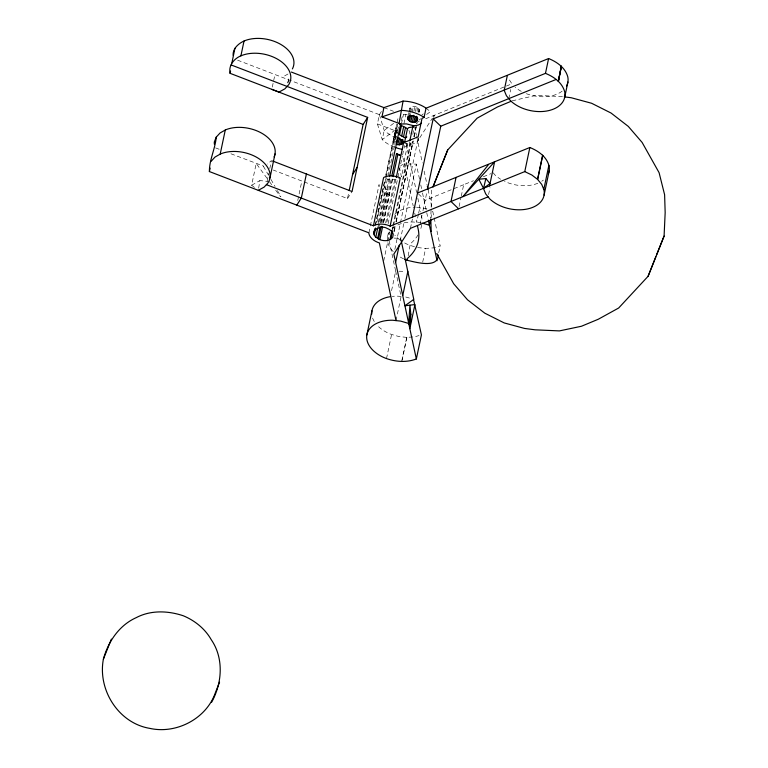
<?xml version="1.0" encoding="UTF-8"?>
<svg xmlns="http://www.w3.org/2000/svg" width="768" height="768" viewBox="0 0 768 768"><rect width="100%" height="100%" fill="white"/><g stroke="black" fill="none" stroke-linecap="round" stroke-linejoin="round"><path stroke-width="0.58" stroke-dasharray="3.84 2.88" d="M431.712 190.118L430.79 218.342M258.653 188.16L259.901 180.576L268.243 181.469M254.477 187.43L251.626 185.251L256.205 163.488L268.042 179.683M272.304 87.082L274.954 74.525M267.12 181.219L268.819 173.194M269.779 168.605L271.478 160.57L267.389 164.045M287.808 83.021L289.018 77.309M297.744 200.534L301.853 181.037L273.264 170.045M304.08 181.891L347.501 198.566L348.95 191.683M394.483 147.158A29.846 19.344 11.9 0 1 382.243 139.632L377.424 123.917L379.373 114.653L383.261 108.614M368.899 232.829L370.109 227.098M370.349 225.946L379.056 184.646L379.075 185.52A14.918 9.667 11.9 0 0 380.122 188.112M375.216 225.12L384.557 180.826M385.776 174.998L398.198 117.475M393.206 140.726L395.501 130.502L397.44 129.187L395.482 138.451L393.206 140.726L393.965 142.771L395.914 133.507L395.165 131.462M375.494 225.302L385.315 178.685M385.565 177.514L396.864 123.898M393.35 141.763L395.309 132.49M376.867 222.25L386.074 178.579M386.314 177.418L397.546 124.138M397.67 133.373L396.355 131.76L397.814 124.81M378.259 222.576L387.83 177.12M388.08 175.958L394.464 145.651M394.714 144.49L395.453 140.995M395.693 139.824L397.411 131.664M397.661 130.502L398.4 127.008M377.971 226.838L378.701 223.402M378.941 222.25L385.949 188.976L384.365 186.682L381.178 185.462M378.73 227.827L389.366 177.322M401.328 120.557L402.547 114.768L407.616 114.547M380.582 222.989L389.77 179.395L395.798 179.789L400.272 177.974M401.482 123.792L403.44 114.528M381.024 222.509L387.792 190.387L385.949 188.976M381.898 222.941L391.354 178.08M383.05 222.826L392.237 179.222M403.958 123.619L405.907 114.355M383.568 222.154L392.918 177.773M383.693 222.202L389.501 194.669L388.675 190.819L387.792 190.387M385.613 223.104L394.8 179.51M408.461 114.72L408.95 112.406M409.286 111.456L410.016 107.981C413.117 104.246 421.709 107.606 418.992 112.848M408.845 116.458L409.584 112.982M409.824 111.83L410.803 107.194M386.851 222.24L395.798 179.789M410.006 115.92L410.486 113.606M410.736 112.445L411.955 106.656M388.118 223.738L397.718 178.195M397.958 177.024L402.394 156M402.634 154.829L404.611 145.488M412.147 112.214L413.366 106.426M413.923 111.139L414.893 106.512M387.552 236.707L388.762 231.005M404.016 161.654L407.914 143.117A9.946 6.451 11.9 0 1 404.602 147.206M383.712 260.947L389.76 232.224M419.53 179.126L416.323 164.141L404.17 163.862L401.434 176.832L399.619 168.355M415.421 111.552L416.4 106.915M409.613 141.782L409.181 145.661L405.85 143.52M416.986 111.072L417.715 107.597M392.16 229.21L392.65 226.877M392.899 225.706L410.582 141.792M392.63 229.968L393.37 226.464M393.619 225.302L411.302 141.389M412.771 134.39L414 128.563M418.003 111.955L418.733 108.48M418.858 111.811L419.338 109.498M393.974 231.11L394.954 226.445M395.933 221.789L412.886 141.37M413.866 136.704L416.813 122.717M393.984 231.802L394.963 227.136M396.192 221.309L413.146 140.89M414.125 136.234L416.093 126.902M394.243 231.312L395.232 226.646M396.211 221.981L413.155 141.562M414.144 136.906L417.091 122.918M394.829 249.418L400.234 223.766M400.474 222.595L417.667 141.024L432.346 118.253M418.31 140.112L418.8 137.798M400.214 240.566L403.872 223.219M404.851 218.582L416.323 164.141M391.565 290.65L395.674 271.142L388.541 237.994M410.429 228.336L412.397 219.014M433.766 117.61L434.256 115.277L432.979 117.264M386.515 358.55L391.594 334.454M408.173 255.763L410.294 243.802A65.29 42.317 11.9 0 0 418.752 233.626M396.019 320.602L401.098 296.506L395.674 271.142M418.397 214.387L416.717 222.374L415.709 217.69M418.637 213.245L419.837 207.542M420.067 224.429L421.997 215.251M422.966 210.662L427.094 191.069M430.867 218.4L432.307 211.555M401.674 361.469L406.752 337.382L414.509 336.845L419.059 335.568M402.086 360.326L406.925 337.382M422.698 262.118L425.587 248.429L433.248 247.882L440.17 245.923L432.797 211.555M438.72 252.768L440.17 245.923M459.091 206.506L461.021 197.328M461.261 196.176L463.68 184.704L473.51 180.72M488.582 194.563L490.032 187.68M508.8 98.63L510.72 89.51M409.68 108.931L410.016 107.981M419.482 110.525L418.358 112.272M347.501 198.566L352.042 191.53M393.658 123.331L384.202 130.368L382.243 139.632L394.541 130.493M418.973 120.134L420.883 118.714M426.624 114.461L430.445 111.619L426.01 108.221M287.981 74.035L282.115 77.28M251.626 185.251L259.901 180.576M512.227 100.819L536.39 95.29L563.05 96.682M417.072 122.246L419.222 121.373M425.664 118.762L505.267 86.506M506.371 86.054L511.92 83.808L508.656 78.739M483.341 176.746L490.992 173.654M463.68 184.704L425.146 200.333L417.533 193.018M230.947 153.782L263.702 166.147M389.77 179.395L388.877 179.635L383.587 177.6M394.07 238.118L400.694 238.272L401.184 240.557M398.986 271.219L405.619 271.373M416.496 207.187L427.786 208.992M421.344 222.874L413.376 222.01A30.941 20.054 11.9 0 0 390.096 230.899M417.61 247.565L425.587 248.429M401.117 296.506L397.747 296.141A30.941 20.054 11.9 0 0 392.208 296.39M406.752 337.382L398.861 336.528L391.123 334.32A30.941 20.054 11.9 0 1 378.403 326.554M414.49 246.682L409.872 245.366A30.941 20.054 11.9 0 1 402.893 241.958M405.725 297.005L411.254 298.579M389.501 194.669L388.214 194.304A14.918 9.667 11.9 0 1 382.099 190.541M404.16 142.762L409.123 144.106A9.946 6.451 11.9 0 0 418.541 138.442M383.914 107.606L393.542 111.312M237.61 60.182L381.514 115.469M377.424 123.917L396.077 131.088L396.355 131.76M215.568 147.878L219.965 149.568M493.171 172.771L494.899 174.883A30.941 20.054 11.9 0 0 500.64 179.242M269.434 181.594L272.218 185.405M275.693 190.166L280.56 196.838M263.366 166.243L268.627 175.363M270.97 179.424L275.059 186.518M277.392 190.57L280.896 196.656M379.373 114.653L384.202 130.368A29.846 19.344 11.9 0 0 395.424 137.491M414.49 126.23L416.448 135.331M416.688 136.474L422.381 162.998M424.118 171.091L427.094 184.973M428.083 189.6L431.808 206.947M420.768 184.886L422.256 191.808M422.506 192.96L428.189 219.475M406.147 143.683L416.602 192.451M417.85 198.259L420.797 211.997M404.17 163.862L413.203 205.987M414.71 213.005L415.459 216.518M403.018 158.218A9.946 6.451 11.9 0 1 400.694 165.744M408.874 130.416A9.946 6.451 11.9 0 1 409.373 135.466M423.283 113.808A9.946 6.451 11.9 0 1 421.805 115.027M421.68 224.765A65.29 42.317 11.9 0 1 420.067 230.765M421.517 215.347A65.29 42.317 11.9 0 1 421.968 221.674M400.253 240.192A30.941 20.054 11.9 0 1 394.867 235.142M394.704 214.358A30.941 20.054 11.9 0 1 415.373 207.178M403.632 258.864A30.941 20.054 11.9 0 1 397.987 255.629M393.216 251.626A30.941 20.054 11.9 0 1 387.706 242.026M387.504 240.96A30.941 20.054 11.9 0 1 389.482 231.802M562.118 91.142A30.941 20.054 11.9 0 1 526.368 93.686M521.27 91.363A30.941 20.054 11.9 0 1 515.136 87.245M543.37 180.106A30.941 20.054 11.9 0 1 541.699 181.277M537.84 183.254A30.941 20.054 11.9 0 1 504.509 181.325M374.285 321.523A30.941 20.054 11.9 0 1 372.355 317.232M288.653 79.027L287.77 83.261L288.653 79.027"/><path stroke-width="1.15" d="M371.933 310.848L366.854 334.934A30.941 20.054 11.9 0 0 386.045 358.416C395.731 361.891 406.598 362.707 416.342 358.973L408.72 323.462L409.93 305.174L410.813 314.17L410.333 326.342L408.72 323.462L393.84 254.083L410.429 228.336L488.102 196.858M211.565 702.288C222.259 683.251 224.026 658.243 211.248 639.696C205.046 628.771 194.851 620.563 183.322 615.782C168.106 610.675 150.797 609.965 136.291 617.616C119.29 625.19 108.134 641.626 103.373 659.203C97.555 689.818 118.474 723.178 149.789 728.371C176.496 734.362 206.602 718.522 215.443 692.534M436.714 253.526L453.696 283.766L467.52 299.798L484.752 313.152L504.192 322.925L524.534 328.435L535.104 329.818L559.421 330.902L581.472 326.246L598.262 319.258L618.672 308.006L648.096 276.278L664.09 236.074L665.165 212.63L664.608 194.717L659.088 172.666L642.115 142.426L628.282 126.394L611.059 113.04L591.61 103.267L571.267 97.757L564.221 96.835M399.082 123.456L403.056 101.098A29.846 19.344 11.9 0 1 424.934 107.395L426.01 108.221L548.602 58.541C556.925 61.891 565.219 67.68 567.754 76.733A30.941 20.054 11.9 0 1 566.525 86.035M396.019 320.602L379.344 242.861L378.058 242.486A14.918 9.667 11.9 0 1 368.918 233.712L368.899 232.829L209.395 171.552C209.261 159.936 215.232 148.829 216.259 137.098L220.08 132.97L225.61 129.821A30.941 20.054 11.9 0 1 261.494 133.066A30.941 20.054 11.9 0 1 274.109 156.931M209.395 171.552L210.125 168.106M230.093 73.325C228.317 65.443 234.221 58.435 241.238 55.69A30.941 20.054 11.9 0 1 278.429 59.693A30.941 20.054 11.9 0 1 288.72 84.682L284.861 88.858L278.995 92.102L230.093 73.325L230.573 71.04M220.186 154.109L225.283 130.013M240.893 55.882L244.022 41.05M269.942 178.003L275.021 153.907M306.394 173.99L301.315 198.086L296.774 205.133M349.2 190.541L363.13 124.435L367.661 117.398L231.091 64.934M367.661 117.398L352.042 191.53L272.563 160.992M421.334 123.072A9.946 6.451 11.9 0 1 413.03 125.568L406.522 123.907L400.598 124.032L381.955 116.88L383.914 107.606L403.056 101.098M373.43 225.792L383.587 177.6L384.518 177.072A14.918 9.667 11.9 0 1 399.101 177.408L400.272 177.974L390.115 226.166L388.944 225.59A14.918 9.667 11.9 0 0 374.362 225.264L373.43 225.792L266.4 184.666M373.776 233.462L374.755 228.797M374.208 234.874L375.658 227.99M375.792 237.168C368.918 230.208 381.389 224.64 387.13 228.413A9.946 6.451 11.9 0 1 393.226 234.259L392.63 237.552L389.597 239.894A9.946 6.451 11.9 0 1 379.872 239.674L375.792 237.168L377.731 227.99M397.766 137.386L396.298 144.336L399.331 144.835L401.894 144.058L403.018 142.32L402.259 140.275L398.429 138.307M389.616 176.16L400.598 124.032M377.635 238.57L380.054 227.098M399.619 124.109L401.462 125.52L399.504 134.784L405.494 138.096L406.8 136.886M397.795 144.749L399.264 137.798M378.518 239.002L381.178 226.387M391.843 175.757L396.48 153.754L400.33 155.136M399.331 144.835L400.55 139.037M379.872 239.674L382.579 226.829M393.168 176.611L397.843 154.416M401.722 135.926L403.67 126.653L401.462 125.52M400.742 144.595L401.712 139.968M401.894 144.058L402.874 139.43M403.565 136.742L405.514 127.478L403.67 126.653M407.731 118.195C409.2 113.894 417.187 115.45 417.533 119.798C415.68 125.021 405.158 121.459 408.211 115.882M402.682 143.28L403.162 140.957M407.866 119.232L408.355 116.918M396.288 177.475L403.603 142.723L418.138 136.838L422.045 118.301L424.051 117.485L426.01 108.221M408.48 120.24L409.45 115.613M404.515 142.733L407.443 128.832L408.749 127.613L413.424 126.835M409.498 121.133L410.717 115.344M410.813 121.814L412.032 116.026M412.31 122.218L413.779 115.267M409.853 140.63L413.03 125.568L413.088 127.133M413.846 122.304L415.066 116.515M389.952 239.693L391.92 230.371M390.672 239.29L392.39 231.13M415.258 122.074L416.477 116.275M416.41 121.536L417.389 116.899M417.197 120.749L417.686 118.435M395.616 262.368L399.245 245.155M412.454 217.114L433.152 118.886L545.472 73.363C553.795 76.723 562.09 82.502 564.634 91.565A30.941 20.054 11.9 0 1 546.624 111.034A30.941 20.054 11.9 0 1 510.528 100.742L506.41 95.712L504.202 90.355L507.331 75.523M402.749 295.517L407.827 271.421M427.584 188.755L440.765 126.202L556.08 79.469M430.627 219.533L429.427 225.235L422.448 223.181M409.843 328.666L414.922 304.57L404.938 305.77L413.798 299.376L401.184 240.557M416.342 358.973L421.421 334.886L413.462 299.213M404.659 259.334A30.941 20.054 11.9 0 0 406.742 260.189C414.624 261.859 438.173 269.069 438.24 255.043M548.246 174.038A30.941 20.054 11.9 0 0 549.005 165.696C546.499 156.586 538.186 150.835 529.853 147.504L456.067 177.389L450.989 201.485L390.115 226.166M489.542 185.875L494.621 161.779L462.922 196.656L488.582 164.486M458.602 208.8L450.989 201.485L524.774 171.6L529.853 147.504M545.472 73.363L548.602 58.541M542.63 155.261L537.552 179.347L541.728 184.435L543.936 189.792A30.941 20.054 11.9 0 1 525.926 209.261A30.941 20.054 11.9 0 1 489.821 198.97L485.712 193.939L483.504 188.582L485.866 178.579L478.771 179.213L483.494 188.323L490.032 183.552L485.866 178.579M542.736 155.357L537.658 179.453L531.869 175.027L524.774 171.6M558.307 81.168L561.437 66.346M543.802 189.466L548.87 165.36M544.08 195.11L549.158 171.014M564.778 96.883L567.907 82.051M410.813 314.17L408.72 323.462L400.646 321.101L392.669 320.237A30.941 20.054 11.9 0 0 366.854 334.934M292.387 68.928A30.941 20.054 11.9 0 0 280.906 44.486A30.941 20.054 11.9 0 0 244.358 40.858C238.656 43.363 232.714 48.461 233.098 55.229M216.259 137.098L214.291 142.061L214.349 144.192M103.373 659.203L107.117 649.814M107.491 648.864L111.37 639.11M215.818 691.574L219.562 682.186M433.037 186.806L439.19 171.341M439.939 169.43L447.715 149.923L477.13 118.186L497.539 106.934L511.181 101.261M433.018 186.854L447.715 149.923M648.096 276.278L655.862 256.771M656.611 254.851L664.09 236.074M234.941 48.24L231.888 62.966M211.123 161.299L215.002 157.066L220.531 153.917A30.941 20.054 11.9 0 1 257.731 157.92A30.941 20.054 11.9 0 1 268.013 182.909L264.154 187.085L258.288 190.33M352.579 174.48L357.12 167.434M417.533 193.018L456.067 177.389M381.955 116.88L401.107 110.371A29.846 19.344 11.9 0 1 422.976 116.669L424.051 117.485M291.331 72.048L383.914 107.606M271.824 89.366L363.13 124.435M399.658 155.28L396.48 153.754M405.514 127.478L407.443 128.832M433.152 118.886L440.765 126.202M427.344 186.125L428.083 189.6M428.438 220.627L437.04 260.746M417.437 225.715L418.387 230.17A65.29 42.317 11.9 0 1 407.174 258.624L407.213 260.323M430.829 219.533L431.194 231.475M401.942 149.299A29.846 19.344 11.9 0 1 395.51 147.533M371.77 314.016A30.941 20.054 11.9 0 1 390.086 296.688M561.312 66.25L558.403 81.283L561.312 66.25"/></g></svg>
